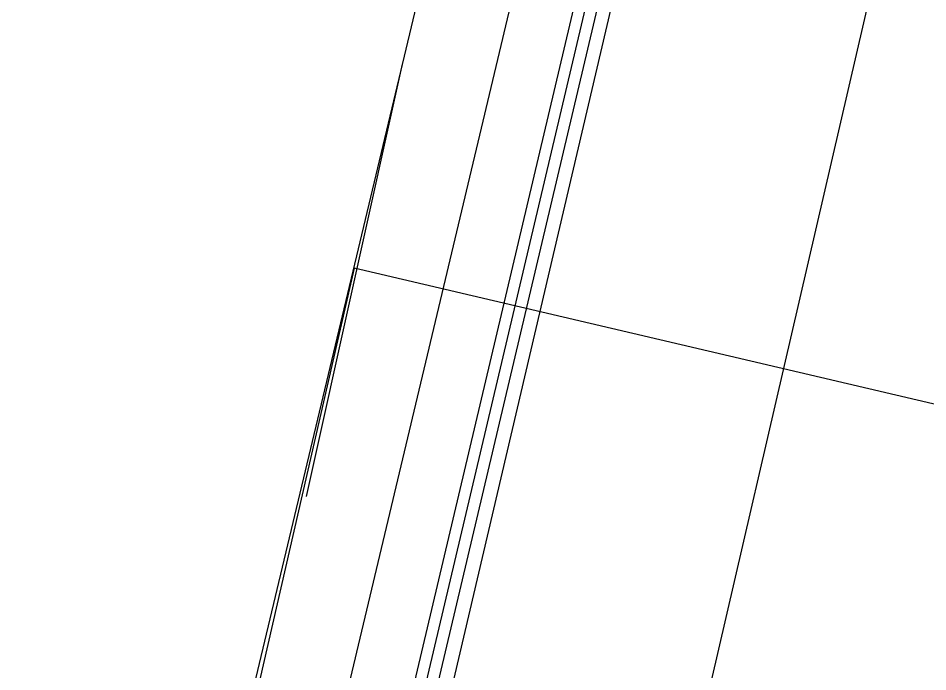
# Model space of a CAD drawing. Header units: feet. Extents: x -84 to 198, y -22 to 181.
# Drawn here: x 123.467 to 124.477, y 144.836 to 145.562 of the extents above; entities that cross this region are included whole.
import ezdxf

# ---------------------------------------------------------------- set-up
doc = ezdxf.new("R2010")
doc.units = ezdxf.units.FT
doc.layers.add('A-LINEA', color=7, linetype='CONTINUOUS')

msp = doc.modelspace()

# ---------------------------------------------------------------- linework, layer by layer
at = {"layer": 'A-LINEA'}
for p, q in [((123.6933, 144.6711), (125.5467, 152.4444)), ((124.2133, 146.4178), (123.8267, 144.7911)), ((123.8933, 145.5111), (123.7867, 145.0311))]:
    msp.add_line(p, q, dxfattribs=at)
for points in [[(124.1733, 144.5511), (124.5867, 146.3378), (125.0667, 148.3378)], [(124.28, 146.4044), (123.88, 144.7111), (123.8933, 144.7111), (124.2933, 146.4044)], [(124.32, 146.4044), (123.92, 144.6978), (123.9067, 144.7111), (124.3067, 146.4044)], [(126.8667, 142.8578), (127.2533, 144.4844), (123.84, 145.2844), (123.4667, 143.6578), (126.8667, 142.8578)]]:
    msp.add_lwpolyline(points, dxfattribs=at)

doc.saveas('drawing.dxf')
